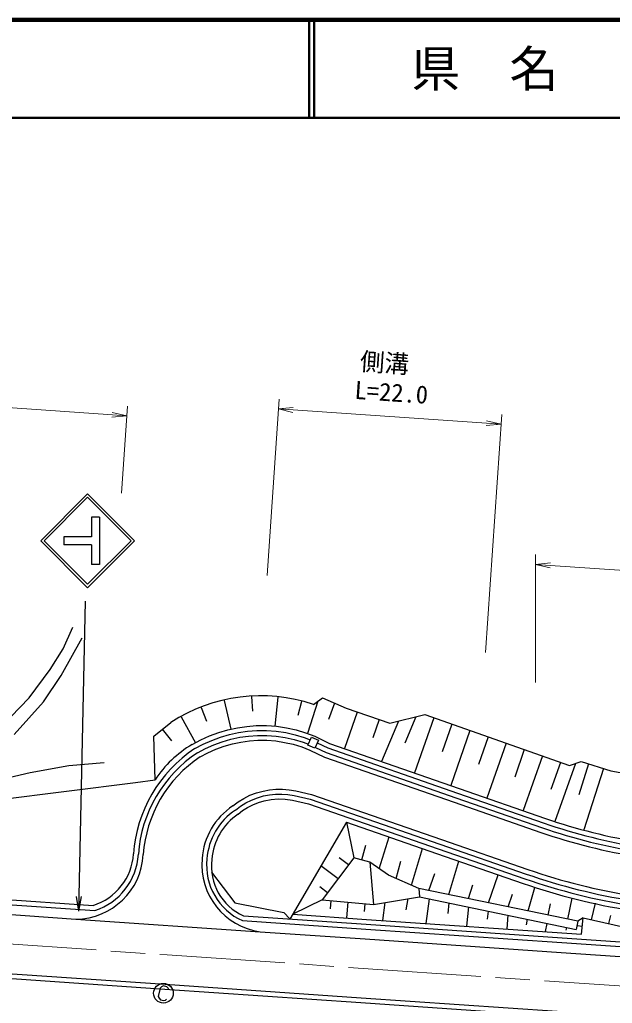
# Model space of a CAD drawing. Units: millimetres, scale not verified. Extents: x 40000 to 680000, y 20000 to 380000.
# Drawn here: x 268262 to 328601, y 279880 to 380000 of the extents above; entities that cross this region are included whole.
import ezdxf
from ezdxf.enums import TextEntityAlignment as Align

# ---------------------------------------------------------------- set-up
doc = ezdxf.new("R2010")
doc.units = ezdxf.units.MM
doc.header["$LTSCALE"] = 1000
doc.linetypes.add('CHAIN', pattern=[18.5, 12, -1.5, 3.5, -1.5])
for name, color, linetype, lineweight in [('M-BGD', 7, 'Continuous', 25), ('M-BMK', 2, 'CHAIN', 13), ('M-STR-HTXT', 7, 'Continuous', 13), ('M-STR-STRC', 7, 'Continuous', 25), ('M-TTL', 2, 'Continuous', 140), ('M-TTL-LINE', 7, 'Continuous', 50)]:
    doc.layers.add(name, color=color, linetype=linetype, lineweight=lineweight)
doc.layers.add('M-TTL-TXT', color=7, linetype='Continuous')
doc.styles.add('ＭＳ ゴシック', font='')
doc.styles.get('ＭＳ ゴシック').set_extended_font_data('MS Gothic')

# ---------------------------------------------------------------- blocks, each defined once
blk = doc.blocks.new('open_arrow')
at = {"color": 0, "linetype": 'Continuous', "lineweight": -2}
blk.add_lwpolyline([(7.5, 1.25), (0, 0), (7.5, -1.25)], dxfattribs=at)

msp = doc.modelspace()

# ---------------------------------------------------------------- linework, layer by layer
at = {"layer": 'M-BGD'}
for p, q in [((272697, 315953), (273690, 318172)), ((272472, 313250), (274637, 317086)), ((271359, 313873), (272697, 315953)), ((269213, 310971), (271359, 313873)), ((270691, 310580), (272472, 313250)), ((266445, 308082), (269213, 310971)), ((267697, 307241), (270691, 310580)), ((289074, 310705), (289747, 307780)), ((291871, 311097), (291955, 309611)), ((294535, 311052), (294227, 308092)), ((296957, 310616), (296589, 309185)), ((298628, 310645), (297552, 307356)), ((298160, 310307), (299097, 310983)), ((299097, 310983), (301512, 309906)), ((300304, 310445), (299688, 308761)), ((286726, 310004), (287278, 308594)), ((302623, 309525), (301344, 305802)), ((301512, 309906), (305957, 308379)), ((281911, 307085), (283656, 308458)), ((284694, 309036), (286160, 306404)), ((304846, 308761), (304205, 306896)), ((306842, 308600), (305097, 304500)), ((305957, 308379), (309498, 309263)), ((308612, 309042), (307482, 306357)), ((310420, 308940), (308452, 303335)), ((309498, 309263), (324252, 304083)), ((282784, 307771), (283713, 306590)), ((287598, 307099), (288524, 307441)), ((288524, 307441), (289467, 307718)), ((289467, 307718), (290423, 307929)), ((289619, 307242), (290543, 307444)), ((290423, 307929), (291388, 308073)), ((290543, 307444), (291474, 307580)), ((291388, 308073), (292356, 308150)), ((291474, 307580), (292408, 307652)), ((292356, 308150), (293384, 308152)), ((292408, 307652), (293400, 307652)), ((293384, 308152), (294405, 308080)), ((293400, 307652), (294384, 307580)), ((294384, 307580), (295355, 307437)), ((294405, 308080), (295413, 307933)), ((295355, 307437), (296309, 307223)), ((295413, 307933), (296402, 307715)), ((296402, 307715), (297369, 307425)), ((297369, 307425), (298307, 307068)), ((312264, 308292), (311281, 305493)), ((314108, 307644), (312145, 302053)), ((282044, 302639), (281911, 307085)), ((285818, 306221), (286695, 306691)), ((286695, 306691), (287598, 307099)), ((286942, 306256), (287814, 306648)), ((287814, 306648), (288709, 306977)), ((288031, 306197), (288893, 306512)), ((288709, 306977), (289619, 307242)), ((288893, 306512), (289772, 306766)), ((289772, 306766), (290662, 306958)), ((289924, 306290), (290781, 306472)), ((290662, 306958), (291559, 307088)), ((290781, 306472), (291645, 306595)), ((291559, 307088), (292460, 307155)), ((291645, 306595), (292511, 306658)), ((292460, 307155), (293415, 307153)), ((292511, 306658), (293430, 306653)), ((293415, 307153), (294363, 307080)), ((293430, 306653), (294342, 306581)), ((294342, 306581), (295240, 306443)), ((294363, 307080), (295298, 306940)), ((295240, 306443), (296122, 306241)), ((295298, 306940), (296215, 306732)), ((296215, 306732), (297111, 306459)), ((296309, 307223), (297240, 306942)), ((297111, 306459), (297651, 306250)), ((297240, 306942), (297845, 306710)), ((297609, 306151), (297958, 306977)), ((297958, 306977), (298678, 306673)), ((298307, 307068), (299791, 306341)), ((298678, 306673), (298329, 305847)), ((298559, 306392), (299627, 305869)), ((315953, 306997), (314972, 304205)), ((286094, 305804), (286942, 306256)), ((286370, 305387), (287188, 305821)), ((286646, 304970), (287434, 305386)), ((287188, 305821), (288031, 306197)), ((287434, 305386), (288247, 305746)), ((288247, 305746), (289078, 306047)), ((289078, 306047), (289924, 306290)), ((296122, 306241), (296981, 305976)), ((296981, 305976), (297815, 305651)), ((298329, 305847), (297609, 306151)), ((297815, 305651), (299299, 304924)), ((298366, 305934), (299463, 305397)), ((299464, 305396), (312673, 300812)), ((299628, 305869), (312837, 301284)), ((299792, 306341), (313001, 301757)), ((317797, 306349), (315839, 300772)), ((319641, 305702), (318663, 302916)), ((273256, 304095), (276876, 304393)), ((299300, 304924), (312509, 300339)), ((321486, 305054), (319532, 299490)), ((323330, 304407), (322354, 301628)), ((324252, 304083), (325442, 304484)), ((325442, 304484), (328436, 303537)), ((269340, 303363), (273256, 304095)), ((324847, 304284), (322760, 298379)), ((326191, 304248), (325195, 301100)), ((327687, 303774), (325709, 297522)), ((328436, 303537), (332744, 302760)), ((264756, 302329), (269340, 303363)), ((280051, 302345), (282044, 302639)), ((263692, 300291), (280051, 302345)), ((292362, 301300), (293049, 301486)), ((293049, 301486), (293694, 301604)), ((293694, 301604), (294354, 301666)), ((294354, 301666), (295024, 301669)), ((295024, 301669), (295699, 301612)), ((295699, 301612), (296372, 301494)), ((296372, 301494), (297987, 301145)), ((313001, 301757), (321808, 298700)), ((289954, 299965), (290495, 300379)), ((290495, 300379), (291080, 300742)), ((291080, 300742), (291704, 301051)), ((291271, 300280), (291850, 300573)), ((291704, 301051), (292362, 301300)), ((291850, 300573), (292462, 300810)), ((292462, 300810), (293101, 300988)), ((292561, 300320), (293153, 300491)), ((293101, 300988), (293702, 301104)), ((293153, 300491), (293852, 300625)), ((293702, 301104), (294319, 301167)), ((293852, 300625), (294574, 300682)), ((294319, 301167), (294945, 301175)), ((294574, 300682), (295307, 300657)), ((294945, 301175), (295577, 301127)), ((295307, 300657), (296044, 300549)), ((295577, 301127), (296208, 301022)), ((296044, 300549), (297659, 300201)), ((296208, 301022), (297823, 300673)), ((297825, 300673), (311033, 296088)), ((297989, 301145), (311197, 296561)), ((312673, 300812), (321480, 297755)), ((312837, 301284), (321644, 298227)), ((290230, 299548), (290730, 299937)), ((290506, 299130), (290964, 299496)), ((290730, 299937), (291271, 300280)), ((290964, 299496), (291462, 299818)), ((291462, 299818), (291996, 300094)), ((291996, 300094), (292561, 300320)), ((297661, 300200), (310869, 295616)), ((312509, 300339), (321316, 297283)), ((301522, 298331), (295782, 288462)), ((301522, 298331), (310706, 295144)), ((301522, 298331), (302293, 294692)), ((304864, 293582), (305872, 296821)), ((311197, 296561), (320005, 293504)), ((303103, 294472), (303514, 295985)), ((308141, 291915), (309278, 295639)), ((310869, 295616), (319677, 292559)), ((311033, 296088), (319841, 293031)), ((302293, 294692), (299065, 290413)), ((301755, 293979), (300794, 294704)), ((303914, 294252), (302293, 294692)), ((310706, 295144), (319513, 292087)), ((311948, 290956), (312978, 294355)), ((300679, 292552), (298929, 293873)), ((303914, 294252), (304275, 289936)), ((305814, 292911), (303914, 294252)), ((306590, 292579), (307072, 294334)), ((287785, 293222), (290164, 290111)), ((308917, 291583), (305814, 292911)), ((309927, 291374), (310540, 293102)), ((315990, 290120), (316974, 292968)), ((299603, 291126), (298813, 291721)), ((325083, 288240), (308917, 291583)), ((308917, 291583), (308968, 290732)), ((313969, 290538), (314401, 291939)), ((320031, 289284), (320717, 291682)), ((263643, 290672), (275729, 289841)), ((299065, 290413), (296062, 288944)), ((299065, 290413), (304275, 289936)), ((304275, 289936), (308968, 290732)), ((307795, 290533), (307586, 289400)), ((308968, 290732), (324932, 287388)), ((309966, 290523), (309625, 288011)), ((318010, 289702), (318420, 290996)), ((324073, 288449), (324513, 290580)), ((263609, 290173), (275909, 289328)), ((290164, 290111), (295140, 289134)), ((299933, 290333), (299858, 289511)), ((301670, 290174), (301523, 288568)), ((303406, 290015), (303335, 289232)), ((305448, 290135), (305218, 288314)), ((311961, 290105), (311860, 289028)), ((313957, 289687), (313769, 287726)), ((322052, 288867), (322291, 290021)), ((326494, 288386), (326873, 290062)), ((263540, 289176), (273995, 288457)), ((273995, 288457), (292731, 287168)), ((291061, 288787), (303549, 287928)), ((295140, 289134), (295775, 288463)), ((296062, 288944), (303583, 288427)), ((303583, 288427), (325449, 286923)), ((315952, 289269), (315866, 288459)), ((317948, 288851), (317850, 287446)), ((319943, 288433), (319827, 287875)), ((325618, 288584), (325083, 288240)), ((325449, 286923), (325618, 288584)), ((325618, 288584), (332633, 287000)), ((328248, 287990), (328439, 288833)), ((290938, 288294), (303515, 287429)), ((303515, 287429), (323467, 286057)), ((303549, 287928), (323502, 286556)), ((321939, 288015), (321763, 287176)), ((323935, 287597), (323876, 287316)), ((325083, 288240), (324932, 287388)), ((325008, 287814), (325530, 287721)), ((292731, 287168), (303446, 286431)), ((303446, 286431), (323399, 285059)), ((323502, 286556), (343455, 285184)), ((323467, 286057), (343420, 284685)), ((323399, 285059), (343352, 283687)), ((263094, 282691), (283047, 281319)), ((263129, 283190), (283081, 281818)), ((283081, 281818), (303034, 280446)), ((283047, 281319), (303000, 279947)), ((303034, 280446), (322987, 279073)), ((303000, 279947), (322953, 278575))]:
    msp.add_line(p, q, dxfattribs=at)
for centre, radius, start, end in [((292808, 294475), 16712, 71.32333, 123.20727), ((293815, 294125), 14000, 123.46862, 176.07739), ((293815, 294125), 13500, 123.46862, 176.07739), ((291660, 296287), 11524, 120.45761, 146.55276), ((293815, 294125), 13000, 123.46862, 176.07739), ((293815, 294125), 7000, 123.46862, 176.07739), ((293815, 294125), 6500, 123.46862, 176.07739), ((293815, 294125), 6000, 123.46862, 176.07739), ((340333, 352076), 56500, 250.85984, 261.05572), ((340333, 352076), 57500, 250.85984, 261.05572), ((340333, 352076), 57000, 250.85984, 261.05572), ((340333, 352076), 58000, 250.85984, 261.05572), ((273934, 295377), 6921, 270.50259, 356.9964), ((273982, 295453), 5877, 287.28952, 356.39231), ((273949, 295429), 6409, 287.81172, 356.596), ((293699, 293994), 6894, 174.92508, 261.93007), ((293454, 293915), 6158, 173.89648, 245.88833), ((293268, 293810), 5487, 172.40197, 246.28526), ((340333, 352076), 62000, 250.85984, 261.05572), ((340333, 352076), 63000, 250.85984, 261.05572), ((340333, 352076), 62500, 250.85984, 261.05572), ((340333, 352076), 63500, 250.85984, 261.05572)]:
    msp.add_arc(centre, radius, start, end, dxfattribs=at)
at = {"layer": 'M-BMK'}
for p, q in [((264083, 286131), (283287, 284811)), ((283287, 284811), (303240, 283439)), ((303240, 283439), (323193, 282066)), ((323193, 282066), (343146, 280694))]:
    msp.add_line(p, q, dxfattribs=at)
at = {"layer": 'M-STR-HTXT'}
for p, q in [((198608, 345215), (279156, 339676)), ((278614, 331796), (279225, 340673)), ((293443, 323426), (294678, 341381)), ((294609, 340384), (317283, 338824)), ((315684, 315578), (317351, 339822)), ((320791, 312529), (320791, 325551)), ((320791, 324551), (357736, 322010))]:
    msp.add_line(p, q, dxfattribs=at)
at = {"layer": 'M-STR-STRC'}
for p, q in [((270401, 326960), (275174, 331733)), ((275174, 331733), (279947, 326960)), ((270742, 326960), (275174, 331392)), ((275174, 331392), (279606, 326960)), ((275575, 329369), (275575, 327361)), ((276378, 329369), (275575, 329369)), ((276378, 329369), (276378, 324551)), ((275174, 322187), (270401, 326960)), ((275174, 322528), (270742, 326960)), ((272765, 327361), (272765, 326558)), ((275575, 327361), (272765, 327361)), ((275575, 326558), (272765, 326558)), ((279947, 326960), (275174, 322187)), ((279606, 326960), (275174, 322528)), ((275575, 326558), (275575, 324551)), ((276378, 324551), (275575, 324551)), ((274279, 289254), (274978, 320811)), ((274279, 289254), (274062, 290759)), ((274279, 289254), (274562, 290748)), ((282565, 281435), (282375, 280576)), ((282717, 281565), (282565, 281435)), ((282900, 281648), (282717, 281565)), ((283251, 281570), (282900, 281648)), ((283381, 281418), (283251, 281570)), ((283433, 281283), (283381, 281418)), ((282375, 280576), (282457, 280394)), ((282457, 280394), (282587, 280242)), ((282587, 280242), (282939, 280164)), ((282939, 280164), (283112, 280207)), ((283112, 280207), (283217, 280307))]:
    msp.add_line(p, q, dxfattribs=at)
msp.add_circle((282900, 280910), 1000, dxfattribs=at)
at = {"layer": 'M-TTL'}
msp.add_line((680000, 380000), (40000, 380000), dxfattribs=at)
at = {"layer": 'M-TTL-LINE'}
for p, q in [((297750, 380000), (297750, 370000)), ((298250, 380000), (298250, 370000)), ((40000, 370000), (680000, 370000))]:
    msp.add_line(p, q, dxfattribs=at)

# ---------------------------------------------------------------- block references
at = {"layer": 'M-STR-HTXT', "xscale": 200, "yscale": 200}
for p, rotation in [((294609, 340384), 356.1), ((279156, 339676), 176.1), ((317283, 338824), 176.1), ((320791, 324551), 356.1)]:
    msp.add_blockref('open_arrow', p, dxfattribs=dict(at, rotation=rotation))

# ---------------------------------------------------------------- texts
at = {"layer": 'M-STR-HTXT', "style": 'ＭＳ ゴシック'}
for s, p in [('側溝', (302819, 343791)), ('L=22.0', (302273, 340859))]:
    msp.add_text(s, height=1833, rotation=356.066, dxfattribs=at).set_placement(p, align=Align.BOTTOM_LEFT)
at = {"layer": 'M-TTL-TXT', "style": 'ＭＳ ゴシック'}
msp.add_text('県\u3000名', height=3666, dxfattribs=at).set_placement((315625, 375000), align=Align.MIDDLE_CENTER)

doc.saveas('drawing.dxf')
